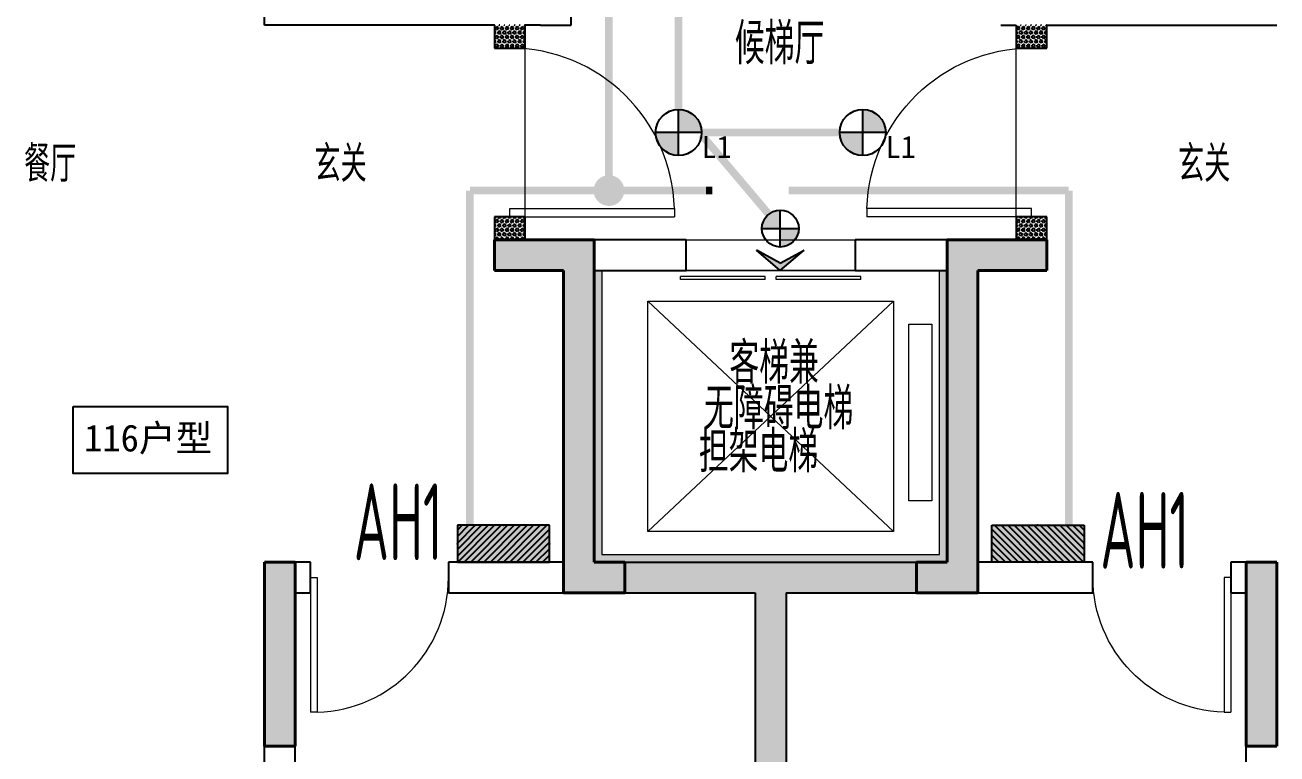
# Model space of a CAD drawing. Extents: x 3753737 to 4713801, y -857380 to 24339.
# Drawn here: x 4476889 to 4485049, y -708984 to -704234 of the extents above; entities that cross this region are included whole.
import ezdxf

# ---------------------------------------------------------------- set-up
doc = ezdxf.new("R2010")
doc.units = 0
doc.header["$LTSCALE"] = 1000
doc.header["$MEASUREMENT"] = 0
doc.layers.get('0').update_dxf_attribs({"linetype": 'CONTINUOUS'})
for name, color, linetype in [('!!电气', 1, 'CONTINUOUS'), ('A-标注', 1, 'CONTINUOUS'), ('DIM-照明', 7, 'CONTINUOUS'), ('E-天花灯具', 92, 'CONTINUOUS'), ('EQUIP-箱柜', 3, 'CONTINUOUS'), ('TEL_TEXT', 7, 'CONTINUOUS'), ('WALL', 252, 'CONTINUOUS'), ('WIRE-动力', 7, 'CONTINUOUS'), ('WIRE-照明', 2, 'CONTINUOUS'), ('保温', 6, 'CONTINUOUS')]:
    doc.layers.add(name, color=color, linetype=linetype)
for name, color, linetype, lineweight in [('3.5方案汇报，与郭总、侯月琴确定户型_t8$0$STAIR', 2, 'CONTINUOUS', 18), ('COLUMN', 252, 'CONTINUOUS', 40), ('PUB_HATCH', 8, 'CONTINUOUS', 9), ('PUB_TEXT', 7, 'CONTINUOUS', 20), ('WINDOW', 146, 'CONTINUOUS', 20), ('填充', 251, 'CONTINUOUS', 5)]:
    doc.layers.add(name, color=color, linetype=linetype, lineweight=lineweight)
doc.styles.add('_TCH_LABEL', font='COMPLEX', dxfattribs={"bigfont": 'GBCBIG'})
doc.styles.get("Standard").update_dxf_attribs({"font": 'gbenor.shx', "bigfont": 'gbcbig.shx'})
doc.styles.add('黑体', font='simhei.ttf')
pattern_1 = [(90, (0, 0), (-16.49778, 1e-15), [9.525, -19.05]), (210, (0, 0), (8.24889, -14.2874966), [9.525, -19.05]), (150, (6e-16, 9.525), (-8.24889, -14.2874966), [9.525, -19.05])]

# ---------------------------------------------------------------- blocks, each defined once
blk = doc.blocks.new('GFDGFSDFGD')
at = {"layer": 'PUB_HATCH'}
for points in [[(431966.6, 370823.7), (431316.6, 370823.7), (431316.6, 370623.7), (431766.6, 370623.7), (431766.6, 368523.7), (432166.6, 368523.7), (432166.6, 368723.7), (431966.6, 368723.7)], [(434266.6, 370823.7), (434266.6, 368723.7), (434066.6, 368723.7), (434066.6, 368523.7), (434466.6, 368523.7), (434466.6, 370623.7), (434916.6, 370623.7), (434916.6, 370823.7)], [(429816.6, 368723.7), (429816.6, 367523.7), (430016.6, 367523.7), (430016.6, 368723.7)], [(436416.6, 368723.7), (436216.6, 368723.7), (436216.6, 367523.7), (436416.6, 367523.7)]]:
    blk.add_hatch(color=256, dxfattribs=at).paths.add_polyline_path(points)
at = {"layer": 'COLUMN', "color": 252}
for p, q in [((431966.6, 370823.7), (431316.6, 370823.7)), ((431316.6, 370823.7), (431316.6, 370623.7)), ((431966.6, 368723.7), (431966.6, 370823.7)), ((434266.6, 370823.7), (434266.6, 368723.7)), ((434916.6, 370823.7), (434266.6, 370823.7)), ((434916.6, 370623.7), (434916.6, 370823.7)), ((431316.6, 370623.7), (431766.6, 370623.7)), ((431766.6, 370623.7), (431766.6, 368523.7)), ((434466.6, 368523.7), (434466.6, 370623.7)), ((434466.6, 370623.7), (434916.6, 370623.7)), ((429816.6, 368723.7), (429816.6, 367523.7)), ((430016.6, 368723.7), (429816.6, 368723.7)), ((430016.6, 367523.7), (430016.6, 368723.7)), ((432166.6, 368723.7), (431966.6, 368723.7)), ((432166.6, 368523.7), (432166.6, 368723.7)), ((434266.6, 368723.7), (434066.6, 368723.7)), ((434066.6, 368723.7), (434066.6, 368523.7)), ((436416.6, 368723.7), (436216.6, 368723.7)), ((436216.6, 368723.7), (436216.6, 367523.7)), ((436416.6, 367523.7), (436416.6, 368723.7)), ((431766.6, 368523.7), (432166.6, 368523.7)), ((434066.6, 368523.7), (434466.6, 368523.7)), ((429816.6, 367523.7), (430016.6, 367523.7)), ((436216.6, 367523.7), (436416.6, 367523.7))]:
    blk.add_line(p, q, dxfattribs=at)
blk = doc.blocks.new('GDFGDGRD')
at = {"layer": '保温', "linetype": 'Continuous', "ltscale": 10}
h = blk.add_hatch(dxfattribs=at)
h.set_pattern_fill('HEX', color=251, scale=10, angle=90, style=0)
h.set_pattern_definition(pattern_1)
h.paths.add_polyline_path([(431316.6, 372073.7), (431516.6, 372073.7), (431516.7, 372223.7), (431316.7, 372223.7)])
h = blk.add_hatch(dxfattribs=at)
h.set_pattern_fill('HEX', color=251, scale=10, angle=90, style=0)
h.set_pattern_definition(pattern_1)
h.paths.add_polyline_path([(434916.6, 372073.7), (434716.6, 372073.7), (434716.5, 372223.7), (434916.5, 372223.7)])
h = blk.add_hatch(dxfattribs=at)
h.set_pattern_fill('HEX', color=251, scale=10, angle=90, style=0)
h.set_pattern_definition(pattern_1)
h.paths.add_polyline_path([(431316.6, 370823.7), (431516.6, 370823.7), (431516.7, 370973.7), (431316.7, 370973.7)])
h = blk.add_hatch(dxfattribs=at)
h.set_pattern_fill('HEX', color=251, scale=10, angle=90, style=0)
h.set_pattern_definition(pattern_1)
h.paths.add_polyline_path([(434916.6, 370823.7), (434716.6, 370823.7), (434716.5, 370973.7), (434916.5, 370973.7)])
h = blk.add_hatch(dxfattribs=at)
h.set_pattern_fill('HEX', color=251, scale=10, angle=90, style=0)
h.set_pattern_definition([(90, (-70765.891, -151624.736), (-16.49778, 1e-15), [9.525, -19.05]), (210, (-70765.891, -151624.736), (8.24889, -14.2874966), [9.525, -19.05]), (150, (-70765.891, -151615.211), (-8.24889, -14.2874966), [9.525, -19.05])])
h.paths.add_polyline_path([(434066.6, 368523.7), (434066.6, 368723.7), (432166.6, 368723.7), (432166.6, 368523.7)])
h = blk.add_hatch(dxfattribs=at)
h.set_pattern_fill('HEX', color=251, scale=10, angle=90, style=0)
h.set_pattern_definition([(90, (-70765.891, -152124.736), (-16.49778, 1e-15), [9.525, -19.05]), (210, (-70765.891, -152124.736), (8.24889, -14.2874966), [9.525, -19.05]), (150, (-70765.891, -152115.211), (-8.24889, -14.2874966), [9.525, -19.05])])
h.paths.add_polyline_path([(433016.7, 363923.7), (433216.7, 363923.7), (433216.7, 368523.7), (433016.7, 368523.7)])
blk = doc.blocks.new('$DorLib2D$00000001')
for p, q in [((0.45, 0.975), (0.5, 0.975)), ((0.45, 0), (0.45, 0.975)), ((0.5, 0), (0.5, 0.975)), ((0.5, 0), (0.45, 0))]:
    blk.add_line(p, q)
at = {"lineweight": 13}
blk.add_arc((0.475, 0), 0.975, 91.46928, 180, dxfattribs=at)
blk = doc.blocks.new('$DORLIB2D$00000127')
at = {"color": 0}
for points in [[(-0.5333, 0.7949), (-0.5333, 0.6904)], [(-0.0333, 0.7949), (-0.5333, 0.7949)], [(-0.0333, 0.7949), (-0.0333, 0.6904)], [(0.5333, 0.7949), (0.0333, 0.7949)], [(0.0333, 0.7949), (0.0333, 0.6904)], [(0.5333, 0.7949), (0.5333, 0.6904)], [(-0.0333, 0.6904), (-0.5333, 0.6904)], [(0.5333, 0.6904), (0.0333, 0.6904)], [(0.5, 0.5), (-0.5, 0.5)]]:
    blk.add_lwpolyline(points, dxfattribs=at)
blk = doc.blocks.new('A$C5F341E43')
at = {"layer": '填充'}
h = blk.add_hatch(dxfattribs=at)
h.set_pattern_fill('隔热材料02', color=252, scale=100, style=0)
h.set_pattern_definition([(0, (-1161708.397, -603838.63), (0, 50), []), (0, (-1161708.397, -603821.964), (0, 50), []), (270, (-1161664.656, -603813.333), (50, -9e-15), [5.01775, -44.98225]), (270, (-1161702.115, -603813.333), (50, -9e-15), [5.01775, -44.98225]), (90, (-1161676.603, -603847.26), (-50, 3e-15), [5.01775, -44.98225]), (90, (-1161690.17, -603847.26), (-50, 3e-15), [5.01775, -44.98225]), (180, (-1161658.373, -603855.3), (-6e-15, -50), [50.02425, 0.02425]), (135, (-1161672.33, -603852.79), (3e-15, 49.99987405), [4.268, -66.44275]), (116.56505, (-1161625.348, -603849.77), (0.00011283, 49.99993342), [2.805, -108.9985]), (116.56505, (-1161675.348, -603849.77), (0.00011283, 49.99993342), [2.805, -108.9985]), (153.43495, (-1161617.313, -603855.298), (-0.0001128, 49.9999334), [5.61, -106.1935]), (153.43495, (-1161667.313, -603855.298), (-0.0001128, 49.9999334), [5.61, -106.1935]), (63.43495, (-1161626.603, -603842.244), (-0.00011283, 49.99993342), [26.714, -85.0895]), (63.43495, (-1161676.603, -603842.244), (-0.00011283, 49.99993342), [26.714, -85.0895]), (116.56505, (-1161614.656, -603813.333), (0.00011283, 49.99993342), [2.805, -108.9985]), (116.56505, (-1161664.656, -603813.333), (0.00011283, 49.99993342), [2.805, -108.9985]), (135, (-1161665.91, -603810.824), (3e-15, 49.99987405), [4.268, -66.44275]), (153.43495, (-1161618.93, -603807.806), (-0.0001128, 49.9999334), [5.61, -106.1935]), (153.43495, (-1161668.93, -603807.806), (-0.0001128, 49.9999334), [5.61, -106.1935]), (45, (-1161700.86, -603810.824), (0, 49.99987405), [4.268, -66.44275]), (63.43495, (-1161652.115, -603813.333), (-0.00011283, 49.99993342), [2.805, -108.9985]), (63.43495, (-1161702.115, -603813.333), (-0.00011283, 49.99993342), [2.805, -108.9985]), (26.56505, (-1161647.842, -603807.806), (0.0001128, 49.9999334), [5.61, -106.1935]), (26.56505, (-1161697.842, -603807.806), (0.0001128, 49.9999334), [5.61, -106.1935]), (116.56505, (-1161640.168, -603842.244), (0.00011283, 49.99993342), [26.714, -85.0895]), (116.56505, (-1161690.168, -603842.244), (0.00011283, 49.99993342), [26.714, -85.0895]), (45, (-1161694.44, -603852.79), (0, 49.99987405), [4.268, -66.44275]), (63.43495, (-1161641.422, -603849.77), (-0.00011283, 49.99993342), [2.805, -108.9985]), (63.43495, (-1161691.422, -603849.77), (-0.00011283, 49.99993342), [2.805, -108.9985]), (26.56505, (-1161649.46, -603855.298), (0.0001128, 49.9999334), [5.61, -106.1935]), (26.56505, (-1161699.46, -603855.298), (0.0001128, 49.9999334), [5.61, -106.1935])])
h.paths.add_polyline_path([(13600, 6800), (13650, 6800), (13650, 4900), (11350, 4900), (11350, 6800), (11400, 6800), (11400, 4950), (13600, 4950)])
at = {"color": 252}
blk.add_lwpolyline([(7952.9, 5913.6), (8958.9, 5913.6), (8958.9, 5477.6), (7952.9, 5477.6)], close=True, dxfattribs=at)
at = {"layer": '3.5方案汇报，与郭总、侯月琴确定户型_t8$0$STAIR', "color": 252}
for p, q in [((13300, 6600), (11700, 5100)), ((11700, 6600), (13300, 5100))]:
    blk.add_line(p, q, dxfattribs=at)
for points in [[(11700, 5100), (11700, 6600), (13300, 6600), (13300, 5100)], [(13400, 5300), (13400, 6450), (13550, 6450), (13550, 5300)]]:
    blk.add_lwpolyline(points, close=True, dxfattribs=at)
at = {"layer": 'WALL', "color": 252}
for p, q in [((9200, 8400), (9200, 9000)), ((11200, 8400), (11200, 8500)), ((10700, 8400), (9200, 8400)), ((10700, 8400), (10700, 8250)), ((10900, 8250), (10900, 8400)), ((11000, 8400), (10900, 8400)), ((11000, 8400), (11000, 8400)), ((11000, 8400), (11200, 8400)), ((14000, 8400.2), (14000, 8400.3)), ((14000, 8400.2), (14100, 8400.1)), ((14100, 8400.1), (14100, 8250)), ((14300, 8250), (14300, 8400)), ((14300, 8400), (15800, 8400)), ((10700, 8250), (10900, 8250)), ((14100, 8250), (14300, 8250)), ((10900, 7150), (10700, 7150)), ((10700, 7150), (10700, 6800)), ((10900, 7000), (10900, 7150)), ((14300, 7150), (14100, 7150)), ((14100, 7150), (14100, 7000)), ((14300, 6800), (14300, 7150)), ((10900, 7000), (11250, 7000)), ((11950, 7000), (11250, 7000)), ((11950, 6800), (11950, 7000)), ((13750, 7000), (13050, 7000)), ((13050, 7000), (13050, 6800)), ((13750, 7000), (14100, 7000)), ((10700, 6800), (11150, 6800)), ((11150, 4900), (11150, 6800)), ((11350, 4900), (11350, 6800)), ((11350, 6800), (11950, 6800)), ((13050, 6800), (13650, 6800)), ((13650, 6800), (13650, 4900)), ((13850, 6800), (13850, 4900)), ((13850, 6800), (14300, 6800)), ((9200, 1900), (9200, 4900)), ((9500, 4900), (9200, 4900)), ((9500, 4700), (9500, 4900)), ((11150, 4900), (10400, 4900)), ((10400, 4900), (10400, 4700)), ((11350, 4900), (12500, 4900)), ((12500, 4900), (13650, 4900)), ((14600, 4900), (13850, 4900)), ((14600, 4700), (14600, 4900)), ((15800, 4900), (15500, 4900)), ((15500, 4900), (15500, 4700)), ((9400, 1800), (9400, 4700)), ((9400, 4700), (9500, 4700)), ((10400, 4700), (11250, 4700)), ((11250, 4700), (12400, 4700)), ((12400, 4700), (12400, 100)), ((12600, 4700), (12600, 100)), ((12600, 4700), (13750, 4700)), ((13750, 4700), (14600, 4700)), ((15500, 4700), (15600, 4700)), ((15600, 1800), (15600, 4700))]:
    blk.add_line(p, q, dxfattribs=at)
at = {"layer": 'WINDOW', "color": 252}
for p, q in [((10900, 7150), (10900, 8250)), ((14100, 7150), (14100, 8250)), ((11950, 7000), (13050, 7000)), ((11950, 6800), (13050, 6800))]:
    blk.add_line(p, q, dxfattribs=at)
at = {"layer": '填充', "color": 252}
blk.add_lwpolyline([(13600, 6800), (13650, 6800), (13650, 4900), (11350, 4900), (11350, 6800), (11400, 6800), (11400, 4950), (13600, 4950)], close=True, dxfattribs=at)
at = {"color": 252}
for name in ['GFDGFSDFGD', 'GDFGDGRD']:
    blk.add_blockref(name, (-420616.6, -363823.7), dxfattribs=at)
at = {"layer": 'WINDOW', "color": 252}
for p, xscale, yscale, zscale, rotation in [((10800, 7700), -1100, -1100, -1100, 90.00000000947153), ((14200, 7700), -1100, 1100, -1100, 89.99999999052845), ((9950, 4800), 900, 900, 900, 179.9999999988986), ((15050, 4800), 900, -900, 900, 1.101422729913818e-09)]:
    blk.add_blockref('$DorLib2D$00000001', p, dxfattribs=dict(at, xscale=xscale, yscale=yscale, zscale=zscale, rotation=rotation))
at = {"layer": 'WINDOW', "color": 252, "xscale": 1100, "yscale": -200, "zscale": 1100}
blk.add_blockref('$DORLIB2D$00000127', (12500, 6900), dxfattribs=at)
at = {"color": 252, "style": '黑体'}
blk.add_text('116户型', height=175, dxfattribs=at).set_placement((8025, 5621.5))
at = {"layer": 'PUB_TEXT', "color": 252}
for s, height, p in [('候梯厅', 270.07, (12266.3, 8144.4)), ('餐厅', 236.31, (7633.5, 7377.8)), ('玄关', 236.31, (9526.7, 7377.8)), ('玄关', 236.31, (15155.3, 7377.8)), ('客梯兼', 270.07, (12230.9, 6062.1)), ('无障碍电梯', 270.07, (12066.3, 5766.3)), ('担架电梯', 270.07, (12031.9, 5484.8))]:
    blk.add_text(s, height=height, dxfattribs=at).set_placement(p)
blk = doc.blocks.new('*X7')
at = {"color": 0}
for p, q in [((-250, 32.8), (-82.8, 200)), ((-250, 68.2), (-118.2, 200)), ((-250, 103.6), (-153.6, 200)), ((-250, 138.9), (-188.9, 200)), ((-250, 174.3), (-224.3, 200)), ((-247.5, 0), (-47.5, 200)), ((-212.1, 0), (-12.1, 200)), ((-176.8, 0), (23.2, 200)), ((-141.4, 0), (58.6, 200)), ((-106.1, 0), (93.9, 200)), ((-70.7, 0), (129.3, 200)), ((-35.4, 0), (164.6, 200)), ((0, 0), (200, 200)), ((35.4, 0), (235.4, 200)), ((70.7, 0), (250, 179.3)), ((106.1, 0), (250, 143.9)), ((141.4, 0), (250, 108.6)), ((176.8, 0), (250, 73.2)), ((212.1, 0), (250, 37.9)), ((247.5, 0), (250, 2.5))]:
    blk.add_line(p, q, dxfattribs=at)
blk = doc.blocks.new('$equip$00001421')
for p, q in [((0.75, 0.6), (-0.75, 0.6)), ((-0.75, 0.6), (-0.75, 0)), ((0.75, 0), (0.75, 0.6)), ((-0.75, 0), (0.75, 0))]:
    blk.add_line(p, q)
at = {"const_width": 0.6}
blk.add_lwpolyline([(-0.75, 0.3), (0.75, 0.3)], dxfattribs=at)
for p in [(0, 0.6), (-0.75, 0.3), (0.75, 0.3), (0, 0)]:
    blk.add_point(p)
at = {"xscale": 0.00300000000061118, "yscale": 0.00300000000061118, "zscale": 0.00300000000061118}
blk.add_blockref('*X7', (0, 0), dxfattribs=at)
at = {"style": '_TCH_LABEL', "flags": 9}
blk.add_attdef('A', (0, 0), '', height=0.00002, dxfattribs=at)
blk = doc.blocks.new('DFADS')
at = {"layer": 'A-标注'}
h = blk.add_hatch(color=251, dxfattribs=at)
h.paths.add_polyline_path([(3405.6, 358.33), (3411.6, 358.33, 0.414214), (3405.6, 364.33)])
h.paths.add_polyline_path([(3399.6, 358.33, 0.414214), (3405.6, 352.33), (3405.6, 358.33)])
at = {"layer": 'A-标注', "color": 92}
for p, q in [((3405.6, 352.33), (3405.6, 364.33)), ((3411.6, 358.33), (3399.6, 358.33))]:
    blk.add_line(p, q, dxfattribs=at)
blk.add_circle((3405.6, 358.33), 6, dxfattribs=at)
at = {"layer": 'A-标注', "color": 3, "style": '黑体'}
blk.add_text('L1', height=5.76, dxfattribs=at).set_placement((3411.58, 351.7))
blk = doc.blocks.new('SRTF')
at = {"layer": 'A-标注'}
h = blk.add_hatch(color=251, dxfattribs=at)
h.paths.add_polyline_path([(3479.447, 924.12), (3480.775, 925.68), (3479.447, 927.239), (3480.295, 925.68)])
edge = h.paths.add_edge_path()
edge.add_line((3478.039, 925.68), (3476.839, 925.68))
edge.add_arc((3478.039, 925.68), 1.2, 540, 630)
edge.add_line((3478.039, 924.48), (3478.039, 925.68))
edge = h.paths.add_edge_path()
edge.add_line((3478.039, 926.88), (3478.039, 925.68))
edge.add_line((3478.039, 925.68), (3479.239, 925.68))
edge.add_arc((3478.039, 925.68), 1.2, 360, 450)
at = {"layer": 'A-标注', "color": 92}
for p, q in [((3480.775, 925.68), (3479.447, 927.239)), ((3480.295, 925.68), (3479.447, 927.239)), ((3478.039, 924.48), (3478.039, 926.88)), ((3479.239, 925.68), (3476.839, 925.68)), ((3480.775, 925.68), (3479.447, 924.12)), ((3480.295, 925.68), (3479.447, 924.12))]:
    blk.add_line(p, q, dxfattribs=at)
blk.add_circle((3478.039, 925.68), 1.2, dxfattribs=at)

msp = doc.modelspace()

# ---------------------------------------------------------------- linework, layer by layer
at = {"layer": 'DIM-照明', "const_width": 100}
msp.add_lwpolyline([(4480744.6, -705312.2, -1), (4480644.6, -705312.2, -1)], format="xyb", close=True, dxfattribs=at)
at = {"layer": 'WIRE-动力', "color": 6, "const_width": 50}
for points in [[(4480694.6, -703764.7), (4480694.6, -705312.2)], [(4479788.7, -705312.2), (4479788.7, -707493.8)], [(4479788.7, -705312.2), (4480494.6, -705312.2)], [(4480494.6, -705312.2), (4481326.7, -705312.2)], [(4481326.7, -705312.2), (4481367.8, -705312.2)], [(4481867, -705312.2), (4483691.8, -705312.2)], [(4483691.8, -705312.2), (4483691.7, -707493.8)]]:
    msp.add_lwpolyline(points, dxfattribs=at)
at = {"layer": 'WIRE-照明', "color": 2, "linetype": 'Continuous', "const_width": 50}
for points in [[(4481148.6, -704784.1), (4481148.6, -704079.1)], [(4481736.3, -705466.5), (4481298, -704948.2)], [(4481298.6, -704934.1), (4482198.6, -704934.1)]]:
    msp.add_lwpolyline(points, dxfattribs=at)

# ---------------------------------------------------------------- block references
at = {"layer": '!!电气'}
msp.add_blockref('A$C5F341E43', (4469248.6, -712633.8), dxfattribs=at)
at = {"layer": 'E-天花灯具', "xscale": 25.0000479811577, "yscale": 25.0000479811577, "zscale": 25.0000479811577}
for p in [(4396008.4, -713892.2), (4397208.4, -713892.2)]:
    msp.add_blockref('DFADS', p, dxfattribs=at)
at = {"layer": 'E-天花灯具', "xscale": 100.0001919246308, "yscale": 100.0001919246308, "zscale": 100.0001919246308, "rotation": 270}
msp.add_blockref('SRTF', (4389243.2, -357755.6), dxfattribs=at)
at = {"layer": 'EQUIP-箱柜', "color": 2, "xscale": 400, "yscale": 400, "zscale": 400}
msp.add_blockref('$equip$00001421', (4480006.3, -707733.8), dxfattribs=at)
at = {"layer": 'EQUIP-箱柜', "color": 2, "xscale": -399.9999999999999, "yscale": 400, "zscale": 400, "rotation": 359.9998326478016}
msp.add_blockref('$equip$00001421', (4483491, -707733.8), dxfattribs=at)

# ---------------------------------------------------------------- texts
at = {"layer": 'TEL_TEXT', "color": 4, "width": 0.6}
for p in [(4479031.2, -707720.3), (4483897.3, -707775.9)]:
    msp.add_text('AH1', height=500, dxfattribs=at).set_placement(p)

doc.saveas('drawing.dxf')
